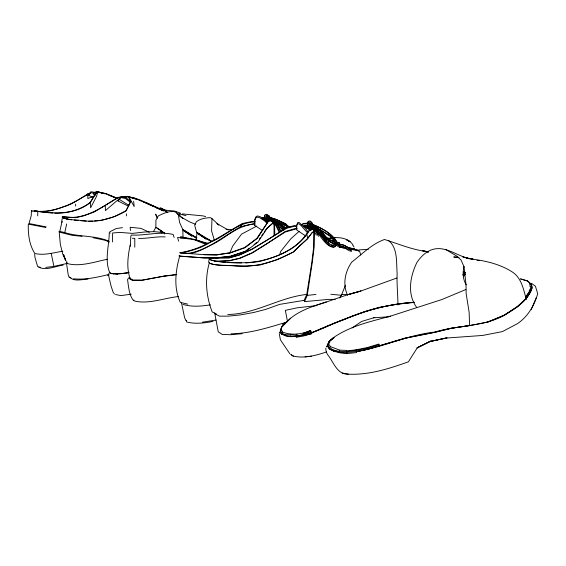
<?xml version="1.0" encoding="UTF-8"?>
<svg xmlns="http://www.w3.org/2000/svg" width="566" height="566" viewBox="0 0 566 566"><rect width="100%" height="100%" fill="white"/><g stroke="black" fill="none" stroke-linecap="round" stroke-linejoin="round"><path stroke-width="0.85" d="M134.786 247.186L134.786 238.428L132.387 238.208M274.446 220.832L285.257 225.7L285.639 223.86L276.18 219.417L267.202 216.573M90.206 193.275L87.765 193.855L87.864 198.525L93.383 196.381M285.646 225.593L285.887 224.15L285.646 225.593L288.115 227.61M112.514 241.944L112.62 232.987L119.893 232.4L132.494 233.397L144.21 232.046L153.987 231.628L164.331 232.612L164.614 234.013M126.381 215.915L126.402 213.849M268.786 217.776L267.371 216.573L267.527 215.038L269.027 215.66L270.35 217.74M309.906 225.077C311.236 228.622 318.142 231.034 320.363 234.968C324.403 239.114 326.915 246.571 333.593 246.833L335.383 246.26L336.593 244.859L337.35 242.467C331.987 233.107 321.559 228.091 311.951 224.122M130.272 246.351L130.817 235.944L131.524 235.039C145.434 235.88 159.23 231.091 173.154 234.465L174.116 237.395M322.967 235.307L321.481 233.454L320.498 233.249L320.604 231.996L314.505 226.655L309.284 223.839M320.936 232.308L320.865 233.22L325.309 238.824L325.931 239.015L326.391 238.244L326.058 237.586L321.601 231.968L320.936 232.308L325.386 237.939L325.309 238.824M130.145 245.071C128.001 255.768 126.409 266.834 129.734 277.446L130.13 279.158L132.26 280.205L141.125 280.389L165.173 275.911L176.606 274.496M335.249 299.364L328.393 299.393L304.558 301.628L307.232 295.374L312.298 262.306L314.18 246.925L314.413 230.659L313.79 231.742L311.824 233.008L307.161 239.057L293.294 251.927M328.372 239.934L328.436 239.34L328.627 240.175M326.9 238.194L326.999 237.43M304.558 301.628L304.147 300.341L306.765 294.433L311.788 262.638L313.606 247.724L313.79 231.742M62.161 219.41L62.529 216.573C83.039 220.931 101.229 208.033 117.565 197.548C134.368 193.254 148.674 205.338 163.716 210.594L163.701 210.991L156.166 207.743M338.015 243.224L338.164 242.227L338.334 245.694M337.315 244.25L337.456 243.33L337.463 243.96M267.4 216L267.527 215.038M464.007 266.331C462.549 272.649 462.776 279.215 466.207 284.854M347.595 247.611L356.898 249.917L356.771 250.696L357.019 249.974L348.614 248.46M296.754 225.813L294.221 225.601L286.078 227.843L266.933 240.189L251.82 249.146L239.482 254.792L228.961 257.756L210.495 257.841L209.271 258.563L208.613 262.263L209.972 263.487L213.906 264.527L221.242 265.228L246.26 266.048L260.07 265.037L277.163 259.723L293.683 251.969L297.723 247.547L307.628 238.647L312.269 232.456L314.172 231.105M261.612 229.902L254.7 225.431L254.785 219.926L255.698 217.054L257.297 215.964L259.815 216.516L264.541 219.551L267.683 222.502M209.455 262.433C204.623 278.854 206.052 296.117 212.186 311.958L216.453 313.988M339.331 243.047L339.451 242.588L339.558 245.128M339.409 244.356L339.529 243.925L339.529 244.434M109.082 241.321C95.088 235.152 79.155 237.182 64.757 232.591L66.668 223.98M62.048 221.476L59.932 230.758L60.258 231.501L64.757 232.591M285.257 225.7L285.816 223.952L276.434 219.551L269.904 217.471M94.557 221.03L101.335 220.386L114.176 216.672L125.97 210.785L130.668 201.333L128.574 197.251L128.772 196.812L131.071 201.043L126.112 210.835C112.478 219.056 96.383 222.863 80.556 220.457C74.74 219.382 67.849 220.514 62.699 217.28L62.529 216.573L62.239 217.054L63.958 218.264L71.677 219.841M110.356 233.086L109.273 232.513C109.16 245.927 104.37 259.582 109.684 272.571L110.78 273.583L117.459 274.121L126.763 273.081L128.44 272.239M110.78 273.583L109.648 272.239M329.886 342.09L327.926 343.668L326.575 346.937L327.572 345.868L328.683 341.928L333.303 337.746C350.29 325.917 370.723 321.481 390.37 316.189L389.924 316.309L441.926 299.527L465.896 289.509M105.028 193.813L97.833 191.832L96.482 196.48L90.631 207.772L90.305 202.515L95.498 193.94L97.833 191.832L106.005 193.586L117.495 198.298M108.7 274.269L108.997 273.244M165.279 211.344L165.711 210.63L163.737 210.064L161.579 208.281L165.711 210.63L167.713 212.653L161.437 208.755L161.579 208.281L160.178 207.948L160.426 209.187L160.178 207.948M113.391 274.015L113.504 273.626L122.348 273.456L126.876 272.635M296.832 336.395L296.202 337.294L303.461 336.027L311.916 333.586L303.666 335.433L311.809 332.624C344.609 318.552 378.01 304.19 414.192 302.308C389.797 304.069 365.813 309.779 343.484 319.832C327.962 325.139 313.465 334.273 296.959 336.211L296.676 335.263L284.939 334.605L281.465 333.013L282.462 332.044C291.646 335.659 301.706 334.287 310.593 330.509L303.065 333.551L310.946 330.99L311.286 331.527C301.671 335.001 288.66 340.619 279.823 332.525L280.538 331.803L281.599 328.358L281.21 329.108M279.639 254.813L280.679 251.488L290.846 238.76L299.258 231.232M281.465 333.013L280.453 330.756C281.26 324.997 286.842 321.884 290.662 318.198C300.857 310.005 313.415 306.029 325.712 302.216L326.221 302.053L315.205 305.654M280.453 330.756L281.769 326.858M161.713 232.973L162.209 231.402L155.883 227.284L155.912 220.224L158.374 215.844C163.652 213.361 169.885 210.227 175.8 211.988L180.745 216.884L175.8 211.988M336.855 243.217L336.126 245.481L334.93 246.847L333.211 247.392C322.875 245.036 319.981 231.522 310.338 227.108M297.009 224.766L297.766 222.488L299.202 222.544L305.223 228.176L308.286 232.18M132.26 280.205L141.16 280.057M325.818 348.154C325.74 350.587 326.462 352.901 327.799 354.932C333.728 362.091 336.94 374.742 348.352 374.168C369.06 375.159 389.139 368.692 408.404 361.83L417.383 347.651L430.712 341.114L416.965 347.977L430.252 341.34L447.083 337.895L445.951 338.072L429.332 341.652L445.951 338.072L482.642 335.447L502.424 331.584L517.579 323.596C528.007 316.436 534.29 305.619 537.7 293.669L535.408 286.17L531.488 283.375M346.505 350.977L356.049 349.809L367.27 347.581L378.887 344.05L379.312 344.616L367.327 348.189L356.106 350.418L346.555 351.585L346.71 350.396L339.798 350.163L330.487 346.654L328.683 344.078L329.73 341.277L334.082 337.598L328.917 341.546L333.303 337.746M130.13 279.158L129.734 277.446M339.586 297.999L341.418 295.282L345.451 285.222M118.082 200.987L118.839 199.105L121.322 196.487L125.744 197.484L129.855 201.008L130.265 202.154L125.369 198.447L120.975 197.584L118.082 200.987L127.166 205.557L128.921 205.628M273.442 222.035L272.946 223.245L266.544 228.664L264.159 232.145M279.823 332.525L280.934 329.794M327.396 346.052L329.327 349.059L333.699 351.04L329.532 348.861L327.572 345.868L328.726 343.046M229.697 253.313L232.69 246.111L241.512 234.154L256.78 226.053M531.184 309.694L536.158 297.992M141.125 280.389L165.173 275.911M213.332 240.755L214.04 239.163L211.592 230.914L211.974 218.603L210.432 217.669C205.607 217.839 200.322 218.653 196.367 221.709L194.718 225.261L196.536 232.202L206.18 238.725L211.472 241.604M290.662 318.198L281.535 327.318M328.683 344.078L327.565 344.977L329.518 347.602L333.537 350.092L339.112 351.337L339.798 350.163M209.271 258.563L210.467 259.95C226.372 263.615 243.161 263.36 259.306 261.549C278.203 256.511 298.898 248.736 308.873 230.751L312.828 228.791L314.172 229.817M285.073 323.299L285.306 322.839L282.335 324.042L284.946 323.66M329.518 347.602L330.487 346.654M153.506 231.544L155.883 227.284L164.331 232.923M269.487 219.728L268.935 220.698L268.015 220.952L266.975 220.436L265.617 217.804L266.218 215.441L267.131 215.165L268.164 215.674M269.331 220.132L268.624 221.37L267.449 221.695L266.119 221.03L264.393 217.684L264.449 215.901L265.157 214.663L266.331 214.316L268.39 215.915M264.86 215.328L264.258 217.684L265.617 220.294M296.98 334.166L296.676 335.263M312.446 229.428L312.828 228.791M189.051 253.278C208.521 249.684 223.712 236.043 240.522 226.747L242.467 223.492L252.521 221.391L255.047 221.377M128.73 277.772L127.562 279.632C128.546 286.516 129.034 295.091 133.477 300.56M311.392 224.193L310.267 223.237L309.361 223.938L309.581 225.601L310.699 226.556M93.256 197.775L88.706 195.171L90.638 191.832L93.171 191.966L95.406 195.213M307.6 222.94L308.244 221.922M464.997 274.17L463.462 276.222L465.054 274.199M88.706 195.171L90.312 192.737L92.874 193.013L94.614 195.772M306.899 228.685L308.696 226.259M259.398 239.107L260.353 237.713M261.782 235.626L263.211 233.539M463.703 276.342L465.217 274.227M333.501 351.253L339.317 352.533C372.308 353.304 402.256 335.454 434.815 332.065C457.661 324.955 482.869 327.056 504.256 315.312C515.202 308.498 527.703 301.169 532.026 288.214L531.651 285.158L529.939 283.7M117.728 273.788L117.459 274.121L110.865 273.279M267.874 221.957L256.808 238.378L244.512 247.611L230.15 252.712L216.297 254.856L204.001 254.658M290.139 336.558L296.959 336.211M339.183 352.71L346.229 353.644L346.923 352.823M281.528 334.28L284.939 334.605L284.889 335.688M290.733 334.117L290.301 335.171M97.833 191.832L95.321 194.188L90.072 202.614C79.863 210 67.241 213.531 54.711 213.297M268.652 218.547L267.032 219.049M269.749 219.431L268.73 220.337L267.279 220.301M179.854 255.195L178.92 255.988L204.149 257.905L216.948 257.919L230.942 256.271L245.686 251.417L258.054 241.958L267.074 228.353L273.258 222.523L272.946 223.245L274.001 224.978L274.064 235.718M161.14 230.723L160.327 231.36L162.209 231.402M245.177 251.297L249.281 248.163M254.077 244.505L256.815 242.418M352.087 327.933L361.575 321.481L374.791 317.448L373.546 317.795L388.821 316.783M87.765 193.855C72.356 204.503 53.841 212.894 34.689 211.139M109.832 231.763L116.306 228.53L122.504 227.645M242.467 223.492C222.424 234.756 202.982 249.394 179.74 252.747L192.037 253.504M90.305 202.515C72.851 216.537 51.669 212.795 31.406 210.885L31.236 215.667L29.022 223.542L46.157 226.895M268.206 218.518L269.225 219.813L269.989 219.396M325.386 237.939L326.058 237.586M320.604 231.996L321.516 231.536L321.976 232.52L320.766 231.48M268.383 217.309L269.027 217.004L275.331 220.775L283 227.334L284.337 229.456M292.516 252.295C274.199 262.383 253.526 268.192 232.534 265.765C225.254 265.284 217.719 265.893 210.686 263.629M311.781 229.739L308.435 231.303C295.388 252.167 269.303 260.876 245.8 263.006M311.831 332.815L333.324 323.611L365.056 311.456L379.284 307.324L397.841 304.161L414.312 302.421M280.686 330.289L281.479 329.943L282.462 332.044M346.229 353.644L356.389 352.597L356.488 351.663L367.652 349.194L405.107 338.291L435.084 332.256L451.47 328.308L469.787 325.542L487.743 322.089L504.009 315.198L517.282 306.638L526.203 298.48L529.875 292.601L531.778 288.158L531.495 285.108L529.769 283.644M119.284 199.451L117.721 200.046L105.403 210.609L105.311 205.246M123.961 197.668L127.081 196.48L135.96 198.871L127.216 196.699L122.914 197.23M261.768 218.25L264.591 217.273M396.886 278.005L360.627 291.101L348.776 294.412L360.959 291.002L348.161 294.546L325.712 302.216M262.645 217.846L264.796 217.111M263.056 219.332L265.489 218.504M231.296 255.867L244.356 251.566M215.986 320.059L202.458 322.181M326.702 351.896C315.835 355.54 304.034 358.802 292.601 355.922L290.853 354.401L293.471 356.071M264.513 220.45L266.027 219.976M469.787 325.542L451.307 328.181L435.084 332.256L404.973 338.086L367.695 349.342L356.467 351.84M107.448 259.242C94.755 261.803 80.032 267.095 67.269 263.53L66.703 261.492M296.895 228.056L285.165 231.48L266.876 243.684L252.082 252.776L239.56 258.209L228.876 260.693L215.094 261.308M267.081 216.46L266.579 216.601L266.253 217.896L266.989 219.325L268.058 219.466M297.072 228.728L285.42 231.94L252.542 252.861L240.076 258.301L229.463 260.82L214.974 261.506M286.842 322.111C268.602 327.466 250.236 333.523 231.034 333.813M62.854 251.212C53.72 252.599 44.007 255.747 34.795 253.476C29.241 244.724 28.024 234.303 28.3 224.122L45.811 227.497M131.213 294.171L120.898 295.608L115.535 294.532M126.763 273.081L129.19 272.451M311.972 228.402L310.663 228.742L309.227 228.027L308.031 226.471L307.409 224.483L307.522 222.587L308.343 221.285L309.659 220.924L311.095 221.603L312.291 223.153L312.821 225.218M67.248 263.395L53.926 266.409L45.704 267.421M107.561 275.331L109.28 274.913M93.461 192.497L96.715 191.718L105.361 193.678L115.613 197.782M63.151 265.1C55.242 266.133 44.969 271.447 37.604 266.473L34.943 257.304L34.675 254.191M108.375 274.595C97.055 277.319 85.325 280.007 73.622 278.783M90.242 193.643C81.157 197.032 73.608 204.192 63.887 206.604C56.19 209.448 48.188 212.158 39.861 211.486M94.296 192.716L96.722 192.164L96.715 191.718M240.522 226.747L254.827 223.485M254.962 224.072C237.281 224.893 225.636 238.399 210.517 245.34C203.873 248.764 197.223 252.478 189.702 253.526M271.39 220.832L268.298 221.391L257.374 238.371L245.021 247.731L230.61 252.846L216.658 254.948L204.22 254.665L180.504 252.952C191.011 251.028 201.347 248.141 210.425 242.17C225.685 236.213 238.003 221.9 255.16 221.985M178.446 296.563C163.977 298.049 149.035 304.395 134.531 301.027L133.746 300.008M178.856 213.849L180.108 213.63L179.521 213.927L186.08 215.731M328.096 238.831C336.657 236.553 347.439 236.984 353.014 244.88M328.16 238.817L331.542 238.265M333.233 237.989L334.93 237.713L333.402 237.812M212.993 321.424C204.305 323.108 195.284 324.205 186.596 321.962L186.228 320.229M165.088 276.116L176.67 274.659M304.147 300.341L279.668 304.381L265.624 309.404L253.695 312.482L240.288 314.937L228.353 316.161L219.488 316.132L215.497 314.095M210.354 304.826C201.333 306.27 191.867 307.175 183.002 304.374M121.195 197.442L117.749 197.867L94.09 212.038L83.789 215.809L75.865 217.684L62.84 216.693L62.239 217.054L62.699 217.28M217.464 257.721L230.482 256.136M306.765 294.433C279.526 297.32 255.57 314.08 227.765 314.491M307.232 295.374L316.012 294.462M305.024 356.828L311.434 356.163M87.999 279.144C82.268 279.13 74.004 282.172 69.618 276.986M92.859 221.193L88.699 221.193M307.741 223.506L302.93 223.938L301.593 224.844L303.595 223.464L307.678 223.103M303.447 225.424L308.031 225.02M242.213 333.699L230.504 334.725L222.169 334.386L218.25 331.839L214.684 312.934M320.498 233.249L321.481 233.454M304.437 225.869L307.961 225.579M316.493 305.619L297.079 307.847L285.342 310.352L287.415 321.092M358.66 249.931L368.395 249.281M329.582 238.06L331.874 237.911M138.543 238.378C147.542 238.71 156.188 236.291 165.215 236.928M348.154 294.546L341.687 294.377M180.398 238.003C189.9 236.836 198.765 241.364 207.807 243.161M209.845 257.863L203.93 257.891L179.684 256.193C175.382 271.185 173.571 287.818 180.299 302.4L187.721 304.14M226.025 229.272L233.227 229.605M267.237 218.405L267.966 218.419M241.519 262.9L227.999 262.454M31.753 211.068L31.406 210.885L32.099 211.175M339.112 351.337L346.555 351.585M225.537 262.327L215.009 261.174L211.182 260.091L210.113 258.74L211.288 258.039L229.548 257.877L239.998 254.877L252.273 249.224L286.339 228.303L294.377 226.287L296.895 226.52M477.025 260.487L479.48 260.629M80.485 220.683L86.237 221.044M129.204 204.581L127.477 204.46L118.839 199.105M34.682 210.92L46.815 212.561M339.522 244.201C343.902 244.42 348.005 247.285 350.892 250.448L351.054 251.594M340.102 244.215C344.305 244.477 348.21 247.278 351.019 250.278L351.153 251.311M458.729 257.36L453.727 256.971L458.998 257.572M207.481 243.564L205.791 243.43L196.069 239.807L197.081 233.135L206.052 239.043L196.777 232.647L206.18 238.725M339.671 245.453C343.477 245.828 347.05 248.297 349.675 250.993M303.525 226.386L308.597 226.817L308.64 227.638L311.442 229.64M164.034 210.057L174.42 211.005L180.271 213.042M74.132 220.132L78.101 220.478M340.329 246.252L343.668 247.363L348.111 250.151M47.693 212.646L52.956 213.134M305.286 227.32L308.64 227.638M330.848 294.27L341.418 295.282M82.042 236.319L72.356 235.357L59.458 232.138L59.154 231.204L60.343 244.477L62.762 254.184L65.79 260.749L63.498 254.339M468.662 258.676C483.626 260.402 498.759 263.501 511.706 271.588C521.491 277.46 523.43 289.311 526.309 299.393M182.429 213.913L203.18 215.908L205.621 216.608M463.151 257.113L467.445 258.075C455.927 255.11 445.251 245.892 432.813 249.387C425.965 251.453 420.856 256.66 416.93 262.433C410.173 276.18 406.89 293.966 416.541 307.239M356.898 249.917L347.411 247.696M328.521 239.715L330.813 240.012L335.588 242.849M353.262 248.927L354.995 249.153L345.791 246.748M328.634 241.003C332.391 241.611 335.78 244.264 338.426 246.918M329.15 239.92L331.273 240.203L335.383 242.616M427.012 251.743L428.533 251.948M159.98 208.55L161.437 208.755M342.197 373.029L348.352 374.168M466.271 258.089L473.056 259.171L463.066 257.063M331.117 245.156L333.933 245.05L334.874 243.981L335.433 242.241L333.699 239.517L330.261 235.718L315.821 226.966M285.101 335.497L290.308 336.36M428.25 251.729C412.989 250.137 398.931 244.031 384.491 239.496C371.805 243.996 362.162 254.035 351.698 262.15C344.991 271.85 342.416 284.436 347.637 295.36M426.049 251.361L422.505 250.71L428.292 252.04M349.583 249.104L359.516 250.993L360.811 255.054M180.575 236.567L187.77 238.604M93.157 237.734L105.361 240.324L109.316 242.085M128.574 197.251L130.923 197.767M132.494 198.114L137.948 199.635M268.355 217.302L270.215 217.719L276.003 223.421M270.017 217.967L271.164 218.235L273.081 219.856L276.831 223.818L277.984 225.827M128.772 196.812L136.548 198.666M97.472 191.966L102.488 193.204M309.093 223.23L309.715 223.386M348.302 248.587L350.842 249.217M63.611 218.094L67.347 219.084M38.884 266.961L40.497 267.4M527.363 280.778L520.444 278.889L527.753 281.168L531.382 284.224L531.297 287.089L529.571 291.455L525.75 297.405L525.51 296.931L529.571 291.455L529.182 291.044L531.297 287.089L529.981 286.424L529.953 283.778L530.653 283.891L527.363 280.778L527.753 281.168M269.225 219.813L271.284 221.016M271.064 218.971L275.967 220.535L285.653 224.999L288.129 227.023M267.902 218.731L269.543 219.254M339.642 246.203L343.569 247.547M339.084 246.125L345.444 248.311M339.699 246.861L343.696 248.233M187.127 238.562L183.002 237.048L182.846 230.291L191.824 236.107L182.853 229.874L196.48 238.222M108.955 195.249L115.216 197.675M310.812 223.726C320.448 227.652 331.068 232.506 336.473 241.873L335.815 243.925L334.761 245.149L333.289 245.616C323.745 243.118 321.064 230.461 312.092 226.202M340.782 246.472L342.38 247.101M205.967 244.406L193.77 239.574L177.597 237.409L178.594 241.166M136.739 199.182L140.63 200.746M142.186 201.376L163.227 210.694M70.962 277.934L69.031 277.149L68.26 275.041L66.392 262.56M195.355 224.228L189.645 221.893L181.877 217.563L182.967 218.455L177.137 213.361M163.369 210.227L145.922 202.529M267.513 215.384L268.85 215.95L270.024 217.783M278.988 224.214L280.948 225.035M339.317 352.533L333.537 350.092L333.699 351.04M278.628 223.62L281.323 224.766L286.792 228.501M139.498 200.293L141.811 201.284M143.354 201.949L145.674 202.939M266.947 216.375L271.609 218.434L277.135 224.178L280.559 231.041M267.442 218.717L271.744 220.62M266.006 216.785L270.583 218.823L276.038 224.546L279.47 231.452M266.303 218.228L270.661 220.174L275.897 225.629L279.18 232.244M146.445 203.272L153.174 206.378M149.29 232.265L140.948 228.395L130.152 227.27L130.47 230.603M160.588 208.677L162.258 209.477M487.743 322.089L504.256 315.312L517.543 306.73L526.43 298.537C528.602 294.03 535.747 286.743 529.245 283.177M311.067 228.006L309.008 226.237L308.611 223.195L309.255 222.176L310.274 221.893L312.34 223.648M178.29 214.302L179.578 222.41L182.761 229.463L196.933 237.883M305.803 236.05L296.81 230.065L296.634 225.983L297.405 223.704L298.834 223.754L301.162 225.565L307.395 232.739M196.536 232.202L212.243 241.555M310.069 223.365L315.375 226.209L321.516 231.536M192.284 235.47L196.699 237.833M309.51 225.339L314.498 228.027M132.366 279.894L129.564 277.814M206.123 238.314L212.031 241.512M445.555 249.358L456.663 256.044L461.049 260.035L464.07 266.883L466.023 284.733L466.151 293.478L469.143 312.404L469.603 325.606M330.579 242.184L334.775 244.668M228.268 230.065L216.976 223.535L218.809 225.035L211.974 218.603M272.196 221.016L268.128 218.568L270.668 220.28M33.903 210.87L37.802 211.146L37.703 215.837M317.476 228.353L330.311 236.404L335.214 242.382M357.019 249.974L358.787 251.092M307.494 227.907L310.317 229.768M306.843 227.992L310.359 230.312M286.276 228.508L281.599 225.31M328.584 241.137L330.657 242.559M328.796 240.684L332.928 243.529M280.842 225.784L285.342 228.933M182.761 229.463L191.902 235.781M310.755 224.002L312.206 225.013M336.565 243.401L339.869 246.33L339.841 247.547L339.657 246.387L336.204 243.281M311.908 224.575L313.253 225.509M114.466 294.094L113.15 292.289L111.049 285.979L108.672 275.762M310.012 227.822L312.128 229.329M312.658 228.296L313.861 229.188M321.835 232.576L327.459 238.392L328.91 241.774M321.58 235.435L322.953 236.482M388.333 240.366C398.04 247.851 396.179 262.214 397.141 273.152C396.681 283.757 397.848 294.454 397.962 305.032M285.887 224.15L289.735 227.27M280.743 227.872L282.073 229.004M315.913 227.32L317.123 228.36M274.574 221.016L282.094 227.482L283.842 230.263M276.215 223.945L281.521 228.508L282.795 230.539M314.809 228.515L317.894 231.381M319.74 233.1L329.214 244.229M266.848 223.096L264.343 220.74L259.624 217.698L257.106 217.125L255.507 218.221L254.587 221.094L254.7 225.431M463.872 271.722L465.103 272.918M271.404 220.379L273.222 222.176M272.324 219.537L277.665 225.042L280.941 231.572M464 271.744L465.146 272.925M463.787 271.708L464.934 272.89M322.422 233.036C324.714 235.98 328.535 238.392 328.676 242.46M322.79 235.286L319.634 232.499L320.016 233.716L325.945 239.758M322.436 233.305L326.391 238.244M324.445 237.161L325.931 239.015M266.805 215.547L267.683 216.693M307.996 225.983L308.93 227.207M352.859 245.333L353.998 247.002M289.905 353.87L280.375 339.763L279.279 333.572M311.505 226.117L312.397 227.49M326.066 238.965L327.091 240.656M315.036 228.31L316.076 230.093M313.323 229.18L314.632 231.444M312.842 228.183L316.274 235.166M131.071 201.043L134.206 206.632L133.647 201.298M315.814 231.098L317.455 235.06M186.03 320.66L184.643 317.866L181.545 303.072M280.538 331.803L281.67 334.117M321.601 231.968L321.941 232.683M65.79 260.749L63.442 254.346M157.482 218.143L155.685 214.196L156.888 217.33M317.505 232.81L318.417 236.362M53.926 266.409L51.202 253.335M306.97 234.579L307.628 238.647M328.648 239.998L328.266 237.89L328.252 239.984M367.27 347.581L367.327 348.189M317.462 230.525L317.498 230.9M356.049 349.809L356.106 350.418M316.189 229.746L316.224 230.15M61.871 219.912L61.977 222.289M274.588 223.938L274.779 235.046M327.565 344.977L327.572 345.868M75.632 204.17L75.632 206.045M464.686 272.119L462.804 274.765L463.151 275.246L465.224 272.43L464.686 272.119M165.208 210.283L163.85 209.958L165.208 210.283M349.073 241.151L346.633 239.871L350.078 241.689L349.073 241.151"/></g></svg>
